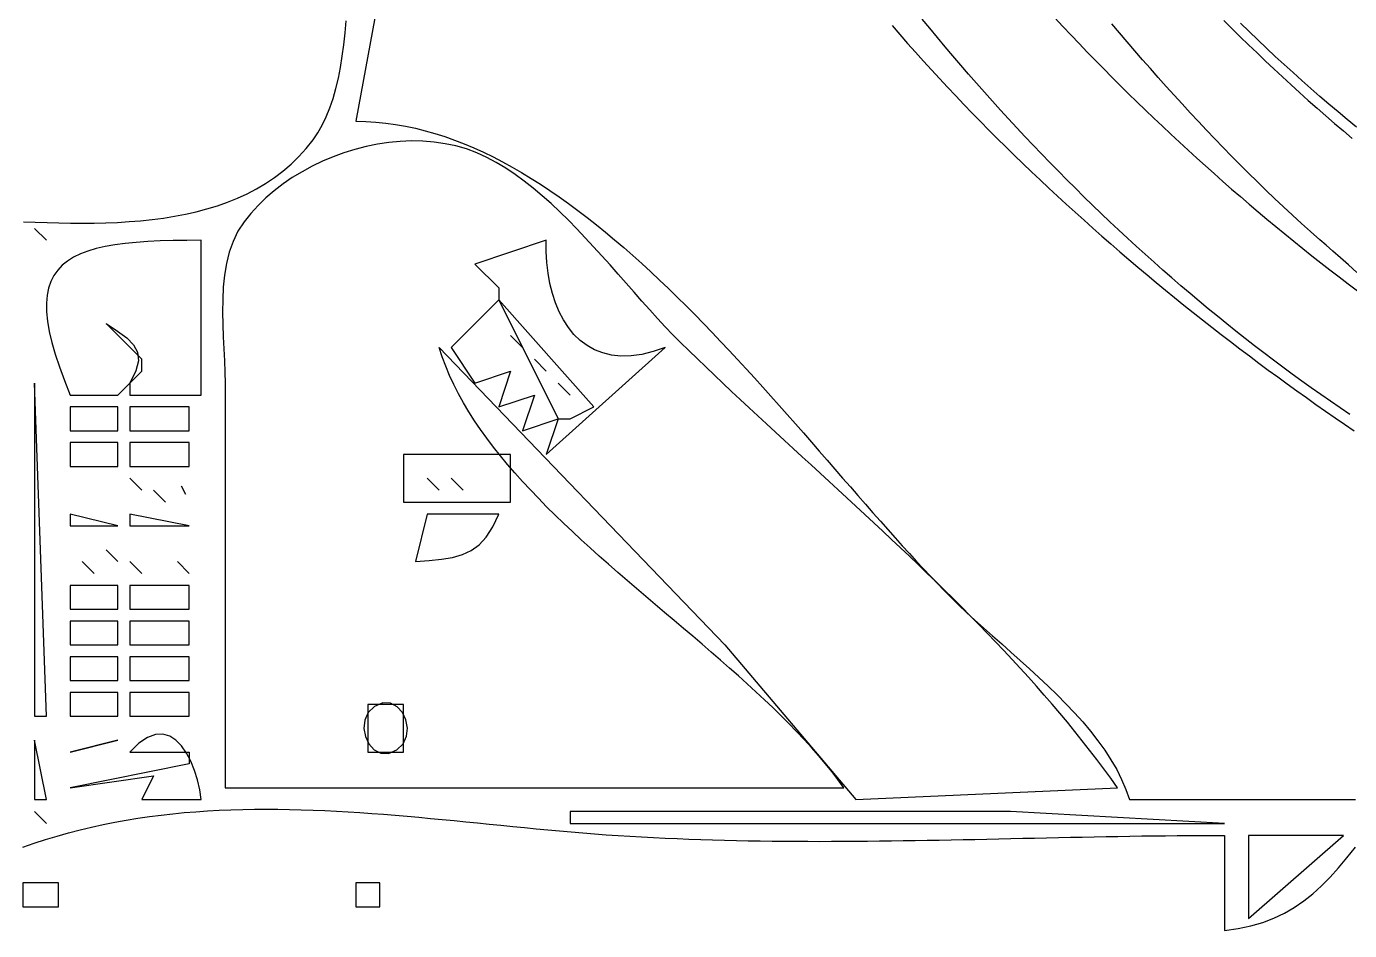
# Model space of a CAD drawing. Extents: x 0 to 792, y 0 to 1224.
# Drawn here: x 388.3 to 499.5, y 211 to 287 of the extents above; entities that cross this region are included whole.
import ezdxf

# ---------------------------------------------------------------- set-up
doc = ezdxf.new("R2010")
doc.units = 0
doc.layers.add('C7', color=7, linetype='CONTINUOUS')

msp = doc.modelspace()

# ---------------------------------------------------------------- linework, layer by layer
at = {"layer": 'C7'}
for points in [[(418, 290), (416, 279), (416.8373, 278.9829), (417.6728, 278.9326), (418.5062, 278.8497), (419.3375, 278.7349), (420.1666, 278.5891), (420.9936, 278.413), (421.8182, 278.2073), (422.6405, 277.9727), (423.4605, 277.7101), (424.278, 277.4202), (425.0929, 277.1037), (425.9053, 276.7614), (426.7151, 276.394), (427.5221, 276.0023), (428.3265, 275.5871), (429.1279, 275.149), (429.9266, 274.6889), (430.7223, 274.2075), (431.5149, 273.7055), (432.3046, 273.1837), (433.0911, 272.6428), (433.8744, 272.0837), (434.6545, 271.507), (435.4313, 270.9135), (436.2048, 270.3039), (436.9748, 269.679), (437.7414, 269.0396), (438.5044, 268.3864), (439.2638, 267.7202), (440.0196, 267.0417), (440.7716, 266.3516), (441.5199, 265.6507), (442.2643, 264.9398), (443.0049, 264.2197), (443.7415, 263.4909), (444.474, 262.7544), (445.2025, 262.0109), (445.9268, 261.2611), (446.647, 260.5057), (447.3628, 259.7456), (448.0744, 258.9814), (448.7816, 258.214), (449.4843, 257.444), (450.1826, 256.6723), (450.8762, 255.8995), (451.5653, 255.1265), (452.2497, 254.3539), (452.9293, 253.5826), (453.6041, 252.8133), (454.2741, 252.0467), (454.9392, 251.2835), (455.5992, 250.5247), (456.2543, 249.7708), (456.9042, 249.0226), (457.549, 248.281), (458.1885, 247.5465), (458.8228, 246.8201), (459.4517, 246.1024), (460.0752, 245.3942), (460.6933, 244.6963), (461.3058, 244.0094), (461.9127, 243.3342), (462.514, 242.6715), (463.1096, 242.022), (463.6995, 241.3866), (464.2835, 240.7659), (464.8616, 240.1608), (465.4338, 239.5719), (466, 239), (466.6406, 238.3732), (467.3161, 237.7362), (468.0217, 237.089), (468.7525, 236.4315), (469.5037, 235.7639), (470.2705, 235.0859), (471.0479, 234.3978), (471.8313, 233.6994), (472.6157, 232.9908), (473.3963, 232.272), (474.1683, 231.543), (474.9268, 230.8038), (475.667, 230.0544), (476.3841, 229.2948), (477.0733, 228.525), (477.7296, 227.745), (478.3484, 226.9548), (478.9247, 226.1544), (479.4536, 225.3439), (479.9305, 224.5231), (480.3504, 223.6922), (480.7085, 222.8512), (481, 222), (499, 222), (500, 222)], [(388.0758, 270.5645), (389.0567, 270.522), (390.0421, 270.4863), (391.0305, 270.4591), (392.0204, 270.442), (393.0103, 270.4367), (393.9987, 270.445), (394.9842, 270.4684), (395.9654, 270.5087), (396.9406, 270.5675), (397.9086, 270.6465), (398.8677, 270.7474), (399.8165, 270.8719), (400.7535, 271.0216), (401.6774, 271.1983), (402.5865, 271.4036), (403.4794, 271.6391), (404.3547, 271.9067), (405.2109, 272.2078), (406.0465, 272.5443), (406.8599, 272.9178), (407.6499, 273.3299), (408.4148, 273.7825), (409.1533, 274.277), (409.8637, 274.8153), (410.5448, 275.3989), (411.1949, 276.0296), (411.8127, 276.7091), (412.3966, 277.439), (412.8037, 278.0345), (413.1742, 278.6826), (413.5092, 279.3805), (413.8104, 280.1256), (414.0791, 280.915), (414.3166, 281.7461), (414.5245, 282.6161), (414.7042, 283.5223), (414.857, 284.462), (414.9844, 285.4324), (415.0878, 286.4308), (415.1687, 287.4545)], [(461.0558, 287.0405), (461.7072, 286.2907), (462.3636, 285.5442), (463.0251, 284.8012), (463.6916, 284.0615), (464.3629, 283.3253), (465.039, 282.5925), (465.7198, 281.8632), (466.4052, 281.1374), (467.0951, 280.415), (467.7896, 279.6962), (468.4884, 278.981), (469.1915, 278.2693), (469.8988, 277.5612), (470.6102, 276.8568), (471.3257, 276.1559), (472.0451, 275.4588), (472.7685, 274.7653), (473.4956, 274.0755), (474.2265, 273.3895), (474.961, 272.7072), (475.6991, 272.0287), (476.4406, 271.354), (477.1856, 270.6831), (477.9338, 270.016), (478.6853, 269.3528), (479.44, 268.6935), (480.1977, 268.0381), (480.9584, 267.3866), (481.7219, 266.739), (482.4884, 266.0955), (483.2575, 265.4559), (484.0293, 264.8203), (484.8037, 264.1888), (485.5806, 263.5613), (486.3599, 262.9379), (487.1416, 262.3187), (487.9254, 261.7035), (488.7115, 261.0925), (489.4996, 260.4857), (490.2898, 259.883), (491.0818, 259.2846), (491.8757, 258.6904), (492.6714, 258.1004), (493.4687, 257.5148), (494.2676, 256.9334), (495.0681, 256.3564), (495.87, 255.7837), (496.6732, 255.2154), (497.4777, 254.6514), (498.2833, 254.0919), (499.0901, 253.5368), (499.8979, 252.9862)], [(499.5129, 254.3763), (498.7023, 254.9235), (497.894, 255.4773), (497.0882, 256.0377), (496.285, 256.6046), (495.4844, 257.1779), (494.6864, 257.7576), (493.891, 258.3435), (493.0985, 258.9357), (492.3087, 259.534), (491.5218, 260.1383), (490.7377, 260.7486), (489.9566, 261.3647), (489.1785, 261.9867), (488.4035, 262.6144), (487.6315, 263.2478), (486.8627, 263.8867), (486.0971, 264.5311), (485.3347, 265.181), (484.5757, 265.8362), (483.82, 266.4967), (483.0677, 267.1623), (482.3188, 267.8331), (481.5735, 268.5089), (480.8317, 269.1897), (480.0935, 269.8753), (479.359, 270.5658), (478.6282, 271.261), (477.9011, 271.9608), (477.1779, 272.6652), (476.4585, 273.374), (475.743, 274.0873), (475.0315, 274.805), (474.324, 275.5269), (473.6206, 276.253), (472.9213, 276.9831), (472.2262, 277.7174), (471.5352, 278.4555), (470.8486, 279.1976), (470.1663, 279.9434), (469.4883, 280.693), (468.8148, 281.4461), (468.1457, 282.2029), (467.4811, 282.9631), (466.8212, 283.7268), (466.1658, 284.4938), (465.5152, 285.264), (464.8692, 286.0374), (464.2281, 286.8139), (463.5917, 287.5935)], [(474.7405, 287.692), (475.4149, 286.9688), (476.0929, 286.2492), (476.7743, 285.5333), (477.4592, 284.8211), (478.1474, 284.1126), (478.8389, 283.4079), (479.5337, 282.707), (480.2318, 282.0099), (480.9331, 281.3167), (481.6376, 280.6274), (482.3452, 279.9421), (483.0559, 279.2606), (483.7696, 278.5832), (484.4863, 277.9098), (485.206, 277.2405), (485.9287, 276.5753), (486.6542, 275.9141), (487.3826, 275.2572), (488.1138, 274.6044), (488.8477, 273.9558), (489.5844, 273.3115), (490.3237, 272.6715), (491.0657, 272.0357), (491.8103, 271.4044), (492.5575, 270.7774), (493.3072, 270.1548), (494.0594, 269.5366), (494.814, 268.9229), (495.571, 268.3138), (496.3304, 267.7091), (497.0921, 267.109), (497.8561, 266.5136), (498.6223, 265.9227), (499.3908, 265.3366), (500.1614, 264.7551)], [(500.1257, 266.2982), (499.4061, 266.9263), (498.7294, 267.5229), (498.1, 268.0811), (497.5221, 268.5938), (497, 269.054), (496.225, 269.7381), (495.4581, 270.4266), (494.6989, 271.1194), (493.9472, 271.8162), (493.2029, 272.517), (492.4658, 273.2216), (491.7355, 273.93), (491.0118, 274.642), (490.2946, 275.3576), (489.5836, 276.0765), (488.8787, 276.7987), (488.1795, 277.5241), (487.4858, 278.2525), (486.7976, 278.9839), (486.1144, 279.718), (485.4361, 280.4549), (484.7625, 281.1944), (484.0933, 281.9363), (483.4284, 282.6806), (482.7675, 283.4271), (482.1103, 284.1758), (481.4568, 284.9264), (480.8065, 285.679), (480.1594, 286.4333), (479.5152, 287.1893)], [(488.9261, 287.4782), (489.6196, 286.7877), (490.317, 286.1013), (491.0183, 285.4189), (491.7236, 284.7405), (492.4327, 284.0664), (493.1457, 283.3963), (493.8626, 282.7304), (494.5833, 282.0687), (495.3079, 281.4113), (496.0362, 280.7581), (496.7684, 280.1091), (497.5044, 279.4645), (498.2441, 278.8243), (498.9876, 278.1884), (499.7348, 277.5568)], [(500.0788, 278.5038), (499.3071, 279.1412), (498.5387, 279.7849), (497.7738, 280.4348), (497.0125, 281.0909), (496.2547, 281.753), (495.5007, 282.4211), (494.7505, 283.095), (494.0042, 283.7746), (493.2619, 284.4599), (492.5236, 285.1507), (491.7894, 285.8469), (491.0595, 286.5485), (490.334, 287.2553)], [(443.2854, 260.4243), (442.6434, 261.0697), (441.998, 261.7429), (441.3489, 262.4401), (440.6957, 263.1578), (440.038, 263.8926), (439.3754, 264.6408), (438.7075, 265.3988), (438.034, 266.1632), (437.3544, 266.9303), (436.6685, 267.6967), (435.9757, 268.4588), (435.2758, 269.2129), (434.5684, 269.9556), (433.853, 270.6834), (433.1294, 271.3926), (432.3971, 272.0796), (431.6557, 272.7411), (430.9049, 273.3733), (430.1442, 273.9728), (429.3734, 274.536), (428.592, 275.0593), (427.7997, 275.5392), (426.9961, 275.9722), (426.1565, 276.3552), (425.2899, 276.6732), (424.3997, 276.9279), (423.4896, 277.1209), (422.5632, 277.2539), (421.624, 277.3286), (420.6755, 277.3464), (419.7214, 277.3092), (418.7652, 277.2185), (417.8106, 277.076), (416.861, 276.8833), (415.92, 276.6421), (414.9913, 276.354), (414.0783, 276.0206), (413.1848, 275.6437), (412.3141, 275.2248), (411.47, 274.7656), (410.6559, 274.2678), (409.8755, 273.7329), (409.1324, 273.1627), (408.43, 272.5587), (407.772, 271.9226), (407.1619, 271.2561), (406.6034, 270.5609)], [(406.6033, 270.5609), (406.0889, 269.7675), (405.6777, 268.9124), (405.3593, 268.0044), (405.1233, 267.052), (404.9592, 266.064), (404.8566, 265.049), (404.8051, 264.0157), (404.7943, 262.9728), (404.8137, 261.929), (404.853, 260.893), (404.9016, 259.8734), (404.9493, 258.8789), (404.9856, 257.9182), (405, 257), (405, 223)], [(389, 270), (390, 269), (389, 270)], [(392, 256), (396, 256), (398, 258), (398, 259), (395, 262), (395.9735, 261.3768), (396.7536, 260.7969), (397.3187, 260.216), (397.6474, 259.59), (397.7181, 258.8747), (397.5094, 258.0261), (397, 257), (397, 256), (403, 256), (403, 269), (401.795, 268.9947), (400.6444, 268.9772), (399.5488, 268.9451), (398.5089, 268.8957), (397.5254, 268.8266), (396.5989, 268.7352), (395.7301, 268.6191), (394.9197, 268.4756), (394.1683, 268.3024), (393.4766, 268.0968), (392.8453, 267.8564), (392.275, 267.5786), (391.7665, 267.261), (391.3203, 266.9009), (390.9372, 266.496), (390.6179, 266.0436), (390.3629, 265.5413), (390.173, 264.9865), (390.0488, 264.3768), (389.991, 263.7095), (390.0004, 262.9823), (390.0774, 262.1925), (390.2229, 261.3377), (390.4374, 260.4153), (390.7218, 259.4229), (391.0765, 258.3579), (391.5023, 257.2177), (392, 256)], [(432, 269), (426, 267), (428, 265), (428, 264), (424, 260), (426, 257), (429, 258), (428, 255), (431, 256), (430, 253), (433, 254), (432, 251), (442, 260), (440.984, 259.6473), (440.024, 259.4119), (439.1195, 259.2884), (438.2703, 259.2713), (437.4762, 259.3551), (436.7369, 259.5343), (436.0522, 259.8035), (435.4218, 260.1572), (434.8455, 260.5899), (434.3229, 261.0962), (433.8539, 261.6705), (433.4382, 262.3075), (433.0755, 263.0016), (432.7655, 263.7473), (432.5081, 264.5392), (432.303, 265.3718), (432.1499, 266.2397), (432.0485, 267.1373), (431.9986, 268.0592), (432, 269)], [(428, 264), (433, 254), (434, 254), (436, 255), (428, 264)], [(405, 223), (457, 223), (456.5056, 223.6814), (455.985, 224.3606), (455.4396, 225.0377), (454.8704, 225.7129), (454.2787, 226.3862), (453.6656, 227.058), (453.0324, 227.7283), (452.3803, 228.3973), (451.7105, 229.0653), (451.0242, 229.7324), (450.3226, 230.3987), (449.6069, 231.0645), (448.8784, 231.7298), (448.1381, 232.395), (447.3873, 233.0601), (446.6273, 233.7253), (445.8592, 234.3908), (445.0843, 235.0567), (444.3037, 235.7233), (443.5186, 236.3908), (442.7303, 237.0592), (441.9399, 237.7287), (441.1487, 238.3996), (440.3579, 239.072), (439.5686, 239.7461), (438.7822, 240.422), (437.9997, 241.0999), (437.2223, 241.78), (436.4514, 242.4625), (435.6881, 243.1475), (434.9336, 243.8353), (434.1891, 244.5259), (433.4558, 245.2196), (432.7349, 245.9164), (432.0276, 246.6167), (431.3352, 247.3206), (430.6588, 248.0282), (429.9996, 248.7397), (429.3589, 249.4554), (428.7378, 250.1752), (428.1375, 250.8995), (427.5594, 251.6285), (427.0045, 252.3622), (426.474, 253.1008), (425.9693, 253.8446), (425.4914, 254.5937), (425.0416, 255.3482), (424.621, 256.1084), (424.231, 256.8744), (423.8727, 257.6464), (423.5473, 258.4245), (423.256, 259.209), (423, 260), (447, 235), (458, 222), (480, 223), (479.4294, 223.7996), (478.848, 224.5942), (478.2561, 225.384), (477.6541, 226.169), (477.0422, 226.9493), (476.4209, 227.7251), (475.7904, 228.4965), (475.1511, 229.2635), (474.5033, 230.0263), (473.8473, 230.785), (473.1834, 231.5397), (472.5121, 232.2905), (471.8336, 233.0375), (471.1482, 233.7809), (470.4563, 234.5208), (469.7582, 235.2572), (469.0542, 235.9903), (468.3448, 236.7202), (467.6301, 237.447), (466.9105, 238.1708), (466.1864, 238.8917), (465.4581, 239.6099), (464.7259, 240.3254), (463.9902, 241.0384), (463.2512, 241.749), (462.5093, 242.4572), (461.7649, 243.1632), (461.0182, 243.8672), (460.2697, 244.5691), (459.5195, 245.2692), (458.7681, 245.9675), (458.0158, 246.6642), (457.2629, 247.3594), (456.5098, 248.0531), (455.7567, 248.7455), (455.0041, 249.4367), (454.2521, 250.1268), (453.5013, 250.816), (452.7518, 251.5043), (452.004, 252.1918), (451.2583, 252.8787), (450.515, 253.5651), (449.7744, 254.251), (449.0368, 254.9367), (448.3027, 255.6221), (447.5722, 256.3075), (446.8457, 256.9929), (446.1236, 257.6784), (445.4062, 258.3642), (444.6938, 259.0504), (443.9868, 259.737), (443.2855, 260.4243)], [(429, 261), (430, 260), (429, 261)], [(431, 259), (432, 258), (431, 259)], [(389, 257), (389, 229), (390, 229), (389, 257)], [(433, 257), (434, 256), (433, 257)], [(392, 255), (392, 253), (396, 253), (396, 255), (392, 255)], [(397, 255), (397, 253), (402, 253), (402, 255), (397, 255)], [(392, 252), (392, 250), (396, 250), (396, 252), (392, 252)], [(397, 252), (397, 250), (402, 250), (402, 252), (397, 252)], [(420, 251), (420, 247), (429, 247), (429, 251), (420, 251)], [(397, 249), (398, 248), (397, 249)], [(399, 248), (400, 247), (399, 248)], [(401.3333, 248.3333), (401.6667, 247.6667), (401.3333, 248.3333)], [(422, 249), (423, 248), (422, 249)], [(424, 249), (425, 248), (424, 249)], [(392, 246), (392, 245), (396, 245), (392, 246)], [(397, 246), (397, 245), (402, 245), (397, 246)], [(422, 246), (421, 242), (422.1576, 242.0946), (423.1944, 242.2042), (424.1213, 242.36), (424.9496, 242.5928), (425.6903, 242.9338), (426.3546, 243.4139), (426.9535, 244.0643), (427.4983, 244.916), (428, 246), (422, 246)], [(395, 243), (396, 242), (395, 243)], [(393, 242), (394, 241), (393, 242)], [(397, 242), (398, 241), (397, 242)], [(401, 242), (402, 241), (401, 242)], [(392, 240), (392, 238), (396, 238), (396, 240), (392, 240)], [(397, 240), (397, 238), (402, 238), (402, 240), (397, 240)], [(392, 237), (392, 235), (396, 235), (396, 237), (392, 237)], [(397, 237), (397, 235), (402, 235), (402, 237), (397, 237)], [(392, 234), (392, 232), (396, 232), (396, 234), (392, 234)], [(397, 234), (397, 232), (402, 232), (402, 234), (397, 234)], [(392, 231), (392, 229), (396, 229), (396, 231), (392, 231)], [(397, 231), (397, 229), (402, 229), (402, 231), (397, 231)], [(417.564, 229.8287), (417.0316, 229.3139), (416.7444, 228.678), (416.6767, 227.9846), (416.8027, 227.2971), (417.0965, 226.679), (417.5326, 226.1939), (418.085, 225.9053), (418.728, 225.8765), (419.4359, 226.1713)], [(417, 230), (417, 226), (420, 226), (420, 230), (417, 230)], [(419.4359, 226.1712), (419.9682, 226.686), (420.2554, 227.3219), (420.3231, 228.0153), (420.1972, 228.7028), (419.9033, 229.3208), (419.4673, 229.8059), (418.9148, 230.0946), (418.2718, 230.1233), (417.564, 229.8287)], [(389, 227), (389, 222), (390, 222), (389, 227)], [(397, 226), (402, 226), (402, 225), (392, 223), (399, 224), (398, 222), (403, 222), (402.8748, 222.8228), (402.6874, 223.6503), (402.4395, 224.4579), (402.1327, 225.2208), (401.7687, 225.9144), (401.3493, 226.5138), (400.876, 226.9945), (400.3506, 227.3317), (399.7747, 227.5006), (399.15, 227.4766), (398.4782, 227.235), (397.7609, 226.751), (397, 226)], [(392, 226), (396, 227), (392, 226)], [(388, 218), (388.9602, 218.3342), (389.9222, 218.6467), (390.8858, 218.9381), (391.8511, 219.2088), (392.8178, 219.4595), (393.7861, 219.6907), (394.7558, 219.9029), (395.7268, 220.0968), (396.6992, 220.2728), (397.6729, 220.4316), (398.6477, 220.5736), (399.6238, 220.6996), (400.6009, 220.8099), (401.5791, 220.9053), (402.5583, 220.9861), (403.5385, 221.0531), (404.5195, 221.1067), (405.5014, 221.1475), (406.484, 221.1761), (407.4674, 221.1931), (408.4515, 221.1989), (409.4362, 221.1942), (410.4214, 221.1796), (411.4072, 221.1554), (412.3934, 221.1225), (413.38, 221.0812), (414.367, 221.0322), (415.3542, 220.976), (416.3417, 220.9131), (417.3294, 220.8442), (418.3173, 220.7698), (419.3052, 220.6904), (420.2931, 220.6067), (421.281, 220.5191), (422.2688, 220.4283), (423.2565, 220.3347), (424.244, 220.239), (425.2312, 220.1417), (426.2182, 220.0434), (427.2048, 219.9446), (428.1909, 219.8459), (429.1767, 219.7478), (430.1619, 219.651), (431.1465, 219.5559), (432.1305, 219.4632), (433.1138, 219.3733), (434.0964, 219.2869), (435.0782, 219.2045), (436.0592, 219.1267), (437.0393, 219.054), (438.0284, 218.986), (439.0186, 218.9232), (440.0099, 218.8654), (441.0022, 218.8124), (441.9954, 218.7642), (442.9895, 218.7205), (443.9846, 218.6812), (444.9804, 218.6461), (445.9771, 218.6151), (446.9745, 218.5881), (447.9726, 218.5649), (448.9714, 218.5453), (449.9708, 218.5292), (450.9708, 218.5165), (451.9714, 218.5069), (452.9724, 218.5003), (453.974, 218.4967), (454.9759, 218.4957), (455.9782, 218.4973), (456.9809, 218.5014), (457.9839, 218.5077), (458.9871, 218.5161), (459.9906, 218.5265), (460.9942, 218.5388), (461.998, 218.5526), (463.0018, 218.568), (464.0057, 218.5848), (465.0097, 218.6027), (466.0135, 218.6217), (467.0174, 218.6416), (468.0211, 218.6623), (469.0246, 218.6836), (470.028, 218.7053), (471.0311, 218.7272), (472.034, 218.7494), (473.0365, 218.7715), (474.0386, 218.7935), (475.0404, 218.8151), (476.0417, 218.8363), (477.0426, 218.8569), (478.0429, 218.8766), (479.0426, 218.8955), (480.0418, 218.9133), (481.0403, 218.9299), (482.0381, 218.945), (483.0352, 218.9587), (484.0315, 218.9707), (485.027, 218.9808), (486.0216, 218.989), (487.0153, 218.995), (488.0081, 218.9987), (489, 219), (489, 211), (490.1478, 211.1651), (491.2167, 211.3949), (492.2144, 211.6887), (493.1489, 212.0459), (494.0279, 212.4658), (494.8592, 212.9476), (495.6507, 213.4908), (496.4101, 214.0947), (497.1453, 214.7585), (497.864, 215.4816), (498.5742, 216.2633), (499.2836, 217.103), (500, 218)], [(389, 221), (390, 220), (389, 221)], [(434, 221), (434, 220), (489, 220), (471, 221), (434, 221)], [(491, 219), (491, 212), (499, 219), (491, 219)], [(388, 215), (388, 213), (391, 213), (391, 215), (388, 215)], [(416, 215), (416, 213), (418, 213), (418, 215), (416, 215)]]:
    msp.add_lwpolyline(points, dxfattribs=at)

doc.saveas('drawing.dxf')
